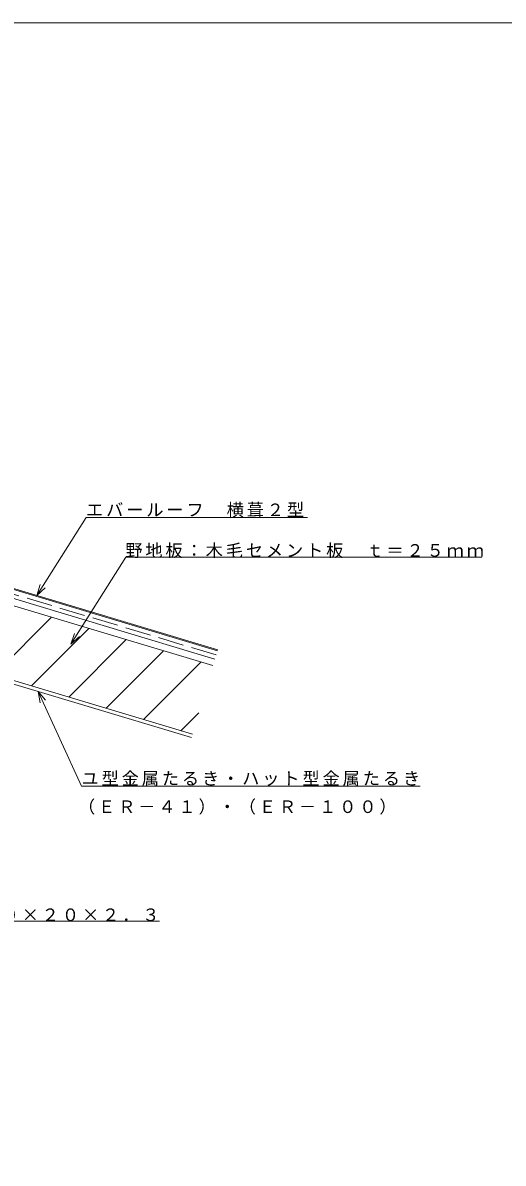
# Model space of a CAD drawing. Units: millimetres, scale not verified. Extents: x -567 to 1761, y -2125 to 401.
# Drawn here: x 1343.9 to 1511.8, y -859.3 to -460.9 of the extents above; entities that cross this region are included whole.
import ezdxf

# ---------------------------------------------------------------- set-up
doc = ezdxf.new("R2010")
doc.units = ezdxf.units.MM
doc.header["$LTSCALE"] = 3
doc.linetypes.add('DASHED3', pattern=[4, 3, -1])
doc.layers.add('0-0_0', color=7, linetype='Continuous', lineweight=18)
doc.styles.add('ＭＳ ゴシック', font='')
doc.styles.get('ＭＳ ゴシック').set_extended_font_data('MS Gothic')

msp = doc.modelspace()

# ---------------------------------------------------------------- linework, layer by layer
at = {"layer": '0-0_0', "linetype": 'DASHED3'}
msp.add_line((1411.454, -681.737), (1194, -616.499), dxfattribs=at)
at = {"layer": '0-0_0', "color": 4}
for p, q in [((1411.024, -683.173), (1202.218, -620.531)), ((1402.806, -710.567), (1194, -647.925))]:
    msp.add_line(p, q, dxfattribs=at)
at = {"layer": '0-0_0'}
for p, q in [((1410.334, -685.473), (1201.528, -622.831)), ((1348.82, -660.963), (1365.992, -633.755)), ((1365.992, -633.755), (1443.398, -633.755)), ((1403.15, -709.417), (1194.344, -646.775)), ((1360.724, -678.015), (1379.938, -647.571)), ((1379.938, -647.571), (1504.312, -647.571)), ((1348.82, -660.963), (1350.008, -657.143)), ((1351.758, -658.247), (1348.82, -660.963)), ((1333.854, -688.629), (1353.93, -668.551)), ((1346.908, -692.545), (1366.986, -672.467)), ((1359.962, -696.461), (1380.04, -676.383)), ((1360.724, -678.015), (1361.912, -674.195)), ((1363.662, -675.299), (1360.724, -678.015)), ((1373.016, -700.377), (1393.094, -680.299)), ((1386.07, -704.293), (1406.148, -684.217)), ((1349.26, -694.503), (1364.402, -727.565)), ((1399.124, -708.209), (1405.394, -701.941)), ((1364.402, -727.565), (1482.712, -727.565)), ((1287.394, -774.763), (1391.628, -774.763))]:
    msp.add_line(p, q, dxfattribs=at)
at = {"layer": '0-0_0', "color": 3}
for p, q in [((1411.886, -680.299), (1285.102, -642.265)), ((1285.602, -641.997), (1412, -679.917))]:
    msp.add_line(p, q, dxfattribs=at)
at = {"layer": '0-0_0'}
msp.add_lwpolyline([(627, -460.95), (1761, -460.95), (1761, -1262.85), (627, -1262.85)], close=True, dxfattribs=at)
msp.add_lwpolyline([(1349.928, -698.447), (1349.26, -694.503), (1351.81, -697.585)], dxfattribs=at)

# ---------------------------------------------------------------- texts
at = {"layer": '0-0_0', "char_height": 4.399, "attachment_point": 7, "style": 'ＭＳ ゴシック'}
for s, insert in [('\\T1.17;エバールーフ\u3000横葺２型', (1365.992, -633.755)), ('\\T1.17;野地板：木毛セメント板\u3000ｔ＝２５ｍｍ', (1379.715, -647.925)), ('\\T1.17;ユ型金属たるき・ハット型金属たるき', (1364.402, -727.565)), ('\\T1.17;（ＥＲ－４１）・（ＥＲ－１００）', (1363.191, -737.518)), ('\\T1.17;Ｃ－１００×５０×２０×２．３', (1287.394, -774.763))]:
    msp.add_mtext(s, dxfattribs=dict(at, insert=insert))

doc.saveas('drawing.dxf')
